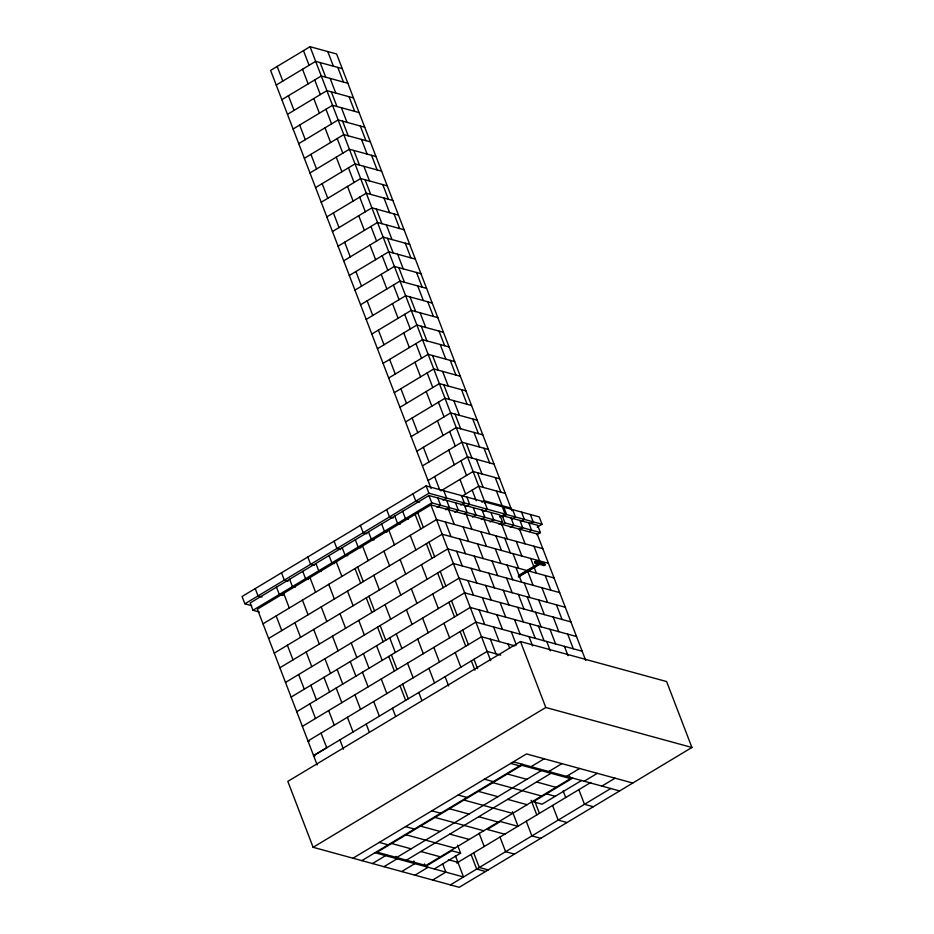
<?xml version="1.0" encoding="UTF-8"?>
<svg xmlns="http://www.w3.org/2000/svg" width="934" height="934" viewBox="0 0 934 934"><rect width="100%" height="100%" fill="white"/><g stroke="black" fill="none" stroke-linecap="round" stroke-linejoin="round"><path stroke-width="1.4" d="M511.949 510.735L336.614 53.974L310.041 46.7L270.603 70.4L431.111 488.54M276.231 85.041L315.669 61.352L342.229 68.626M281.846 99.693L321.284 75.993L347.857 83.266M287.474 114.345L326.912 90.645L353.484 97.918M293.101 128.997L332.539 105.297L359.1 112.57M298.717 143.638L338.155 119.937L364.727 127.211M304.344 158.29L343.782 134.589L370.343 141.863M309.971 172.942L349.398 149.242L375.97 156.515M315.587 187.582L355.025 163.882L381.597 171.155M321.214 202.234L360.652 178.534L387.213 185.808M326.83 216.886L366.268 193.186L392.84 200.46M332.457 231.527L371.895 207.838L398.468 215.112M338.085 246.179L377.523 222.479L404.083 229.752M343.7 260.831L383.138 237.131L409.711 244.404M349.328 275.472L388.766 251.783L415.326 259.057M354.955 290.124L394.382 266.423L420.954 273.697M360.571 304.776L400.009 281.076L426.581 288.349M366.198 319.416L405.636 295.728L432.197 303.001M371.814 334.068L411.252 310.368L437.824 317.642M377.441 348.721L416.879 325.02L443.452 332.294M383.068 363.361L422.507 339.672L449.067 346.946M388.684 378.013L428.122 354.313L454.695 361.586M394.311 392.665L433.75 368.965L460.31 376.239M399.939 407.317L439.365 383.617L465.938 390.891M405.554 421.958L444.993 398.258L471.565 405.531M411.182 436.61L450.62 412.91L477.181 420.183M416.798 451.262L456.236 427.562L482.808 434.835M422.425 465.903L461.863 442.202L488.435 449.476M428.052 480.555L467.49 456.854L494.051 464.128M500.309 516.946L505.084 514.074L502.27 506.742L426.114 485.89L242.081 596.487L244.883 603.808L251.701 605.676M244.883 603.808L428.928 493.222L505.084 514.074M499.025 524.394L502.609 522.246L499.795 514.926L428.951 495.522L250.172 602.955L252.986 610.276L259.313 612.015M440.848 490.899L473.106 471.507L499.678 478.78M252.986 610.276L431.765 502.854L502.609 522.246M585.735 660.513L537.178 534.003L430.901 504.909L257.387 609.178L317.198 764.993M443.055 500.215L446.639 498.067L443.825 490.747M437.03 507.431L440.614 505.271L437.812 497.95M461.408 496.561L478.733 486.159L505.294 493.432M445.892 509.847L449.476 507.699L446.662 500.379M263.003 623.83L436.528 519.561L542.806 548.655M460.766 505.072L464.35 502.912L461.536 495.592M454.741 512.276L458.337 510.127L455.523 502.796M466.078 506.52L469.662 504.372L466.848 497.051M481.967 502.235L484.349 500.799L510.921 508.073M464.793 513.98L467.187 512.544L464.373 505.224M268.63 638.482L442.156 534.213L548.421 563.307M472.464 517.121L476.048 514.973L473.234 507.652M483.789 511.377L487.373 509.217L484.559 501.897M481.314 519.549L484.898 517.401L482.084 510.069M490.175 521.978L493.759 519.818L490.945 512.497M499.83 516.992L502.188 515.58L537.61 525.27L540.424 532.602L536.84 534.75M274.257 653.135L447.771 548.865L554.049 577.948M503.029 516.724L506.625 514.552L542.047 524.254L539.233 516.934L503.811 507.232L506.625 514.552M501.453 525.036L505.002 522.9L540.424 532.602M511.879 519.141L515.475 516.981L512.661 509.66M510.314 527.453L513.863 525.328L511.05 517.996M520.74 521.569L524.336 519.409L521.522 512.077M279.873 667.775L453.399 563.506L559.664 592.6M519.164 529.882L522.713 527.745L519.899 520.425M529.59 523.986L533.186 521.826L530.384 514.506M529.181 531.609L531.574 530.173L528.761 522.853M537.248 527.138L542.047 524.254M285.5 682.427L459.026 578.158L565.292 607.252M291.128 697.079L464.642 592.81L570.919 621.892M534.692 561.964L535.742 561.334L544.592 563.751L545.047 564.93L543.997 565.56L535.135 563.132L534.692 561.964L537.4 562.7M535.135 563.132L536.186 562.501L545.047 564.93M519.176 575.157L537.867 563.926M518.3 576.091L539.63 563.704M519.748 575.846L539.7 563.856L539.922 564.44M518.37 577.084L539.56 564.346M296.743 711.72L470.269 607.45L576.535 636.544M544.592 563.751L543.541 564.381L543.997 565.56M302.371 726.372L475.885 622.102L582.162 651.196M326.678 747.749L313.532 755.641L314.863 756.015M313.614 755.664L487.139 651.395L500.764 655.131M520.495 641.565L287.824 781.384L313.123 847.301L459.248 887.3L691.919 747.48L666.619 681.563L520.495 641.565L545.795 707.482L691.919 747.48M313.123 847.301L545.795 707.482M352.982 858.206L526.496 753.936L632.773 783.031M361.832 860.634L522.211 764.257M531.061 766.686L544.207 758.782M372.456 863.541L385.602 855.637M396.658 857.517L541.265 770.632M383.967 866.694L397.113 858.79L396.179 856.35M548.772 771.531L561.918 763.638M406.407 860.191L551.002 773.294L550.044 770.784M401.69 871.539L414.824 863.646L413.809 860.985M566.483 776.387L579.629 768.484M570.487 778.629L425.881 865.514L377.173 852.182L521.779 765.296L570.487 778.629L569.518 776.119M572.682 778.08L533.256 801.781L542.105 804.197L581.543 780.509M414.965 875.181L428.111 867.277M434.31 868.97L460.602 853.174L457.532 845.188M584.205 781.233L597.34 773.329M456.714 863.051L590.802 782.47M432.675 880.026L445.822 872.122L442.763 864.137M601.916 786.078L615.062 778.185M450.398 884.872L610.766 788.506M419.576 502.153L415.782 501.114L412.968 493.794M408.193 519.397L405.473 518.65L402.659 511.318M393.284 517.95L389.49 516.911L386.676 509.59M400.312 524.137L397.58 523.39L394.778 516.058M387.166 532.03L384.434 531.283L381.632 523.962M366.992 533.758L363.198 532.719L360.384 525.387M374.02 539.934L371.3 539.187L368.486 531.866M360.874 547.826L358.154 547.091L355.34 539.759M340.7 549.554L336.905 548.515L334.092 541.183M347.728 555.73L345.008 554.983L342.194 547.663M334.582 563.634L331.862 562.887L329.048 555.555M314.408 565.35L310.613 564.311L307.8 556.991M321.436 571.526L318.716 570.779L315.902 563.459M308.29 579.43L305.57 578.683L302.756 571.363M288.116 581.146L284.321 580.107L281.508 572.787M514.891 645.884L481.512 636.755L307.905 741.001L309.236 741.362M295.144 587.323L292.424 586.575L289.61 579.255M283.072 595.518L279.278 594.479L276.464 587.159M262.115 597.024L258.029 595.904L255.227 588.583M513.35 761.84L619.627 790.935M510.723 763.417L519.584 765.845M507.314 773.982L526.799 779.318M536.548 781.98L556.022 787.315M546.402 793.877L555.251 796.305M593.335 806.731L584.474 804.302L578.858 789.65M484.431 779.213L493.292 781.641M492.86 782.669L541.568 796.001M478.395 791.367L497.88 796.69M507.629 799.364L527.103 804.699M567.043 822.527L558.182 820.099L552.566 805.458M458.139 795.009L467 797.438M463.941 800.053L512.649 813.386M449.476 808.739L468.961 814.074M478.698 816.736L498.184 822.072M540.751 838.323L531.89 835.895L526.274 821.255M431.847 810.817L440.708 813.234M504.955 834.272L487.244 829.427L500.391 821.523L518.101 826.38L512.474 811.728M435.022 817.425L483.73 830.758M420.557 826.123L440.042 831.447M449.779 834.12L469.265 839.456M514.459 854.12L505.609 851.703L499.982 837.051M405.554 826.613L414.416 829.03M406.103 834.809L454.811 848.142M460.602 853.174L451.752 850.757L425.46 866.554L424.433 863.892M391.638 843.495L411.123 848.831M420.86 851.493L440.346 856.828M488.167 869.916L479.317 867.499L473.69 852.847M448.378 859.712L458.594 862.514M379.262 842.41L388.124 844.838M485.54 871.504L476.679 869.075L471.063 854.423M374.978 852.73L463.533 876.979L455.36 855.672M533.944 546.227L539.572 560.879M545.187 575.531L550.815 590.171M556.442 604.823L562.058 619.476M567.685 634.116L573.301 648.768M538.988 563.657L539.21 564.253M535.742 561.334L536.186 562.501M519.467 529.158L525.095 543.81M530.71 558.45L536.338 573.102M541.953 587.755L547.581 602.395M553.208 617.047L558.824 631.699M564.451 646.351L568.024 655.668M337.804 67.411L343.432 82.064M349.047 96.704L354.675 111.356M360.302 126.008L365.918 140.649M371.545 155.301L377.161 169.953M382.788 184.593L388.416 199.246M394.031 213.898L399.659 228.538M405.286 243.19L410.902 257.842M416.529 272.483L422.145 287.135M427.772 301.787L433.399 316.428M439.015 331.08L444.642 345.732M450.27 360.384L455.885 375.024M461.513 389.676L467.128 404.329M472.756 418.969L478.383 433.621M483.999 448.273L489.626 462.914M495.253 477.566L500.869 492.218M516.233 541.381L521.861 556.034M527.476 570.674L533.104 585.326M538.72 599.978L544.347 614.619M549.974 629.271L555.59 643.923M327.752 51.545L333.38 66.197M361.493 139.435L367.109 154.087M383.979 198.031L389.606 212.683M417.72 285.921L423.347 300.573M440.218 344.518L445.833 359.17M473.947 432.407L479.574 447.059M496.444 491.004L502.072 505.656M502.188 515.58L505.002 522.9M501.756 524.313L507.372 538.953M513 553.605L518.627 568.257M524.243 582.898L529.87 597.55M535.497 612.202L541.113 626.854M546.74 641.495L550.313 650.823M330.146 78.421L335.761 93.073M341.389 107.714L347.016 122.366M363.886 166.31L369.502 180.963M386.372 224.907L392 239.559M397.615 254.2L403.243 268.852M420.113 312.797L425.729 327.449M442.599 371.393L448.227 386.034M453.854 400.686L459.47 415.338M476.34 459.283L481.967 473.935M504.722 538.229L510.338 552.881M515.965 567.522L521.592 582.174M527.208 596.826L532.835 611.478M538.463 626.119L544.078 640.771M320.093 62.566L325.721 77.207M331.337 91.859L336.964 106.511M342.58 121.151L348.207 135.804M353.834 150.456L359.45 165.096M365.077 179.748L370.705 194.4M376.32 209.041L381.948 223.693M387.563 238.345L393.191 252.986M398.818 267.638L404.434 282.29M410.061 296.93L415.688 311.582M421.304 326.235L426.931 340.887M432.547 355.527L438.174 370.179M443.802 384.831L449.417 399.472M455.045 414.124L460.672 428.776M466.288 443.416L471.915 458.069M477.531 472.721L483.158 487.361M310.041 46.7L485.376 503.461M495.861 535.801L501.488 550.453M507.115 565.105L512.731 579.757M518.358 594.398L523.974 609.05M529.601 623.702L535.229 638.342M484.046 519.456L489.661 534.108M495.289 548.76L500.916 563.4M506.532 578.053L512.159 592.705M517.775 607.357L523.402 621.997M529.029 636.649L532.602 645.966M303.468 50.646L309.096 65.298M314.711 79.95L320.339 94.591M325.966 109.243L331.582 123.895M337.209 138.536L342.825 153.188M348.452 167.84L354.079 182.48M359.695 197.132L365.322 211.785M370.95 226.437L376.565 241.077M382.193 255.729L387.808 270.381M393.436 285.022L399.063 299.674M404.679 314.326L410.306 328.966M415.934 343.619L421.549 358.271M427.177 372.911L432.792 387.563M438.42 402.215L444.047 416.856M449.663 431.508L455.29 446.16M460.917 460.801L466.533 475.453M472.16 490.105L476.247 500.752M480.812 531.679L486.427 546.332M492.055 560.984L497.682 575.624M503.298 590.276L508.925 604.928M514.552 619.581L520.168 634.221M302.523 69.244L308.138 83.897M313.766 98.549L319.393 113.189M325.009 127.841L330.636 142.493M336.252 157.134L341.879 171.786M347.506 186.438L353.122 201.079M358.749 215.731L364.377 230.383M369.992 245.023L375.62 259.675M381.235 274.327L386.863 288.98M392.49 303.62L398.106 318.272M403.733 332.924L409.361 347.565M414.976 362.217L420.604 376.869M426.219 391.509L431.847 406.162M437.474 420.814L443.09 435.454M448.717 450.106L454.344 464.758M459.96 479.399L465.587 494.051M466.335 514.611L471.95 529.263M477.578 543.903L483.193 558.555M488.821 573.207L494.448 587.86M500.064 602.5L505.691 617.152M511.318 631.804L516.42 645.114M463.101 526.834L468.716 541.486M474.344 556.127L479.971 570.779M485.587 585.431L491.214 600.083M496.83 614.724L502.457 629.376M508.084 644.028L509.614 648.021M563.155 790.9L565.712 797.554M448.624 509.766L454.239 524.406M459.867 539.058L465.482 553.71M471.11 568.362L476.737 583.003M482.353 597.655L487.98 612.307M493.607 626.947L499.223 641.6M277.176 66.442L282.804 81.095M288.419 95.747L294.047 110.399M299.674 125.039L305.29 139.691M310.917 154.343L316.544 168.984M322.16 183.636L327.787 198.288M333.403 212.929L339.03 227.581M344.658 242.233L350.273 256.873M355.901 271.525L361.528 286.178M367.144 300.818L372.771 315.47M378.387 330.122L384.014 344.763M389.641 359.415L395.257 374.067M400.884 388.719L406.512 403.36M412.127 418.012L417.755 432.664M423.371 447.304L428.998 461.956M434.625 476.609L439.739 489.918M445.39 521.989L451.005 536.63M456.633 551.282L462.248 565.934M467.876 580.586L473.503 595.227M479.119 609.879L484.746 624.531M490.373 639.171L495.989 653.823M426.114 485.89L428.928 493.222M428.951 495.522L431.765 502.854M430.901 504.909L490.712 660.723M534.82 801.372L539.42 813.351M531.166 800.286L536.793 814.938M417.755 512.813L423.382 527.465M429.01 542.105L434.625 556.757M440.253 571.41L445.88 586.05M451.496 600.702L457.123 615.354M462.739 630.006L468.366 644.647M473.993 659.299L477.566 668.616M415.128 514.389L420.755 529.041M426.383 543.693L431.998 558.334M437.626 572.986L443.241 587.638M448.869 602.278L454.496 616.93M460.112 631.582L465.739 646.235M471.366 660.875L474.939 670.203M410.236 535.357L415.863 550.009M421.479 564.661L427.107 579.302M432.734 593.954L438.35 608.606M443.977 623.247L449.604 637.899M455.22 652.551L460.847 667.191M388.836 530.197L394.463 544.837M400.091 559.489L405.706 574.141M411.334 588.782L416.961 603.434M422.577 618.086L428.204 632.727M433.82 647.379L439.447 662.031M445.074 676.671L448.647 686M383.944 551.165L389.571 565.806M395.187 580.458L400.814 595.11M406.442 609.75L412.057 624.402M417.685 639.054L423.312 653.695M428.928 668.347L434.555 682.999M479.095 833.21L484.209 846.531M362.544 545.993L368.171 560.634M373.798 575.286L379.414 589.938M385.041 604.578L390.669 619.23M396.285 633.882L401.912 648.535M407.528 663.175L413.155 677.827M418.782 692.479L421.841 700.465M389.712 637.829L395.339 652.481M357.652 566.961L363.279 581.602M368.907 596.254L374.522 610.906M380.15 625.546L385.765 640.199M391.393 654.851L397.02 669.491M402.636 684.143L408.263 698.795M355.025 568.537L360.652 583.19M366.268 597.83L371.895 612.482M377.523 627.134L383.138 641.775M388.766 656.427L394.393 671.079M400.009 685.719L405.636 700.372M376.565 645.733L382.193 660.373M336.263 561.789L341.879 576.441M347.506 591.082L353.122 605.734M358.749 620.386L364.377 635.027M381.247 678.971L386.863 693.623M392.49 708.276L395.561 716.261M363.419 653.625L369.047 668.277M328.733 584.334L334.36 598.986M339.976 613.638L345.603 628.278M351.231 642.931L356.846 657.583M362.474 672.223L368.101 686.875M373.717 701.527L379.344 716.168M350.273 661.529L355.901 676.181M309.971 577.586L315.587 592.238M321.214 606.878L326.842 621.53M332.457 636.182L338.085 650.835M354.955 694.779L360.571 709.42M366.198 724.072L369.269 732.058M337.127 669.421L342.755 684.073M302.441 600.13L308.068 614.782M313.696 629.434L319.311 644.075M324.939 658.727L330.554 673.379M336.182 688.019L341.809 702.672M347.425 717.324L353.052 731.976M323.981 677.325L329.609 691.977M283.679 593.382L289.295 608.034M294.922 622.686L300.55 637.327M306.165 651.979L311.793 666.631M328.663 710.576L334.279 725.216M339.906 739.868L343.49 749.196M310.847 685.229L316.463 699.87M276.149 615.938L281.776 630.578M287.403 645.231L293.019 659.883M298.647 674.523L304.274 689.175M309.89 703.827L315.517 718.468M321.051 733.097L326.76 747.772"/></g></svg>
